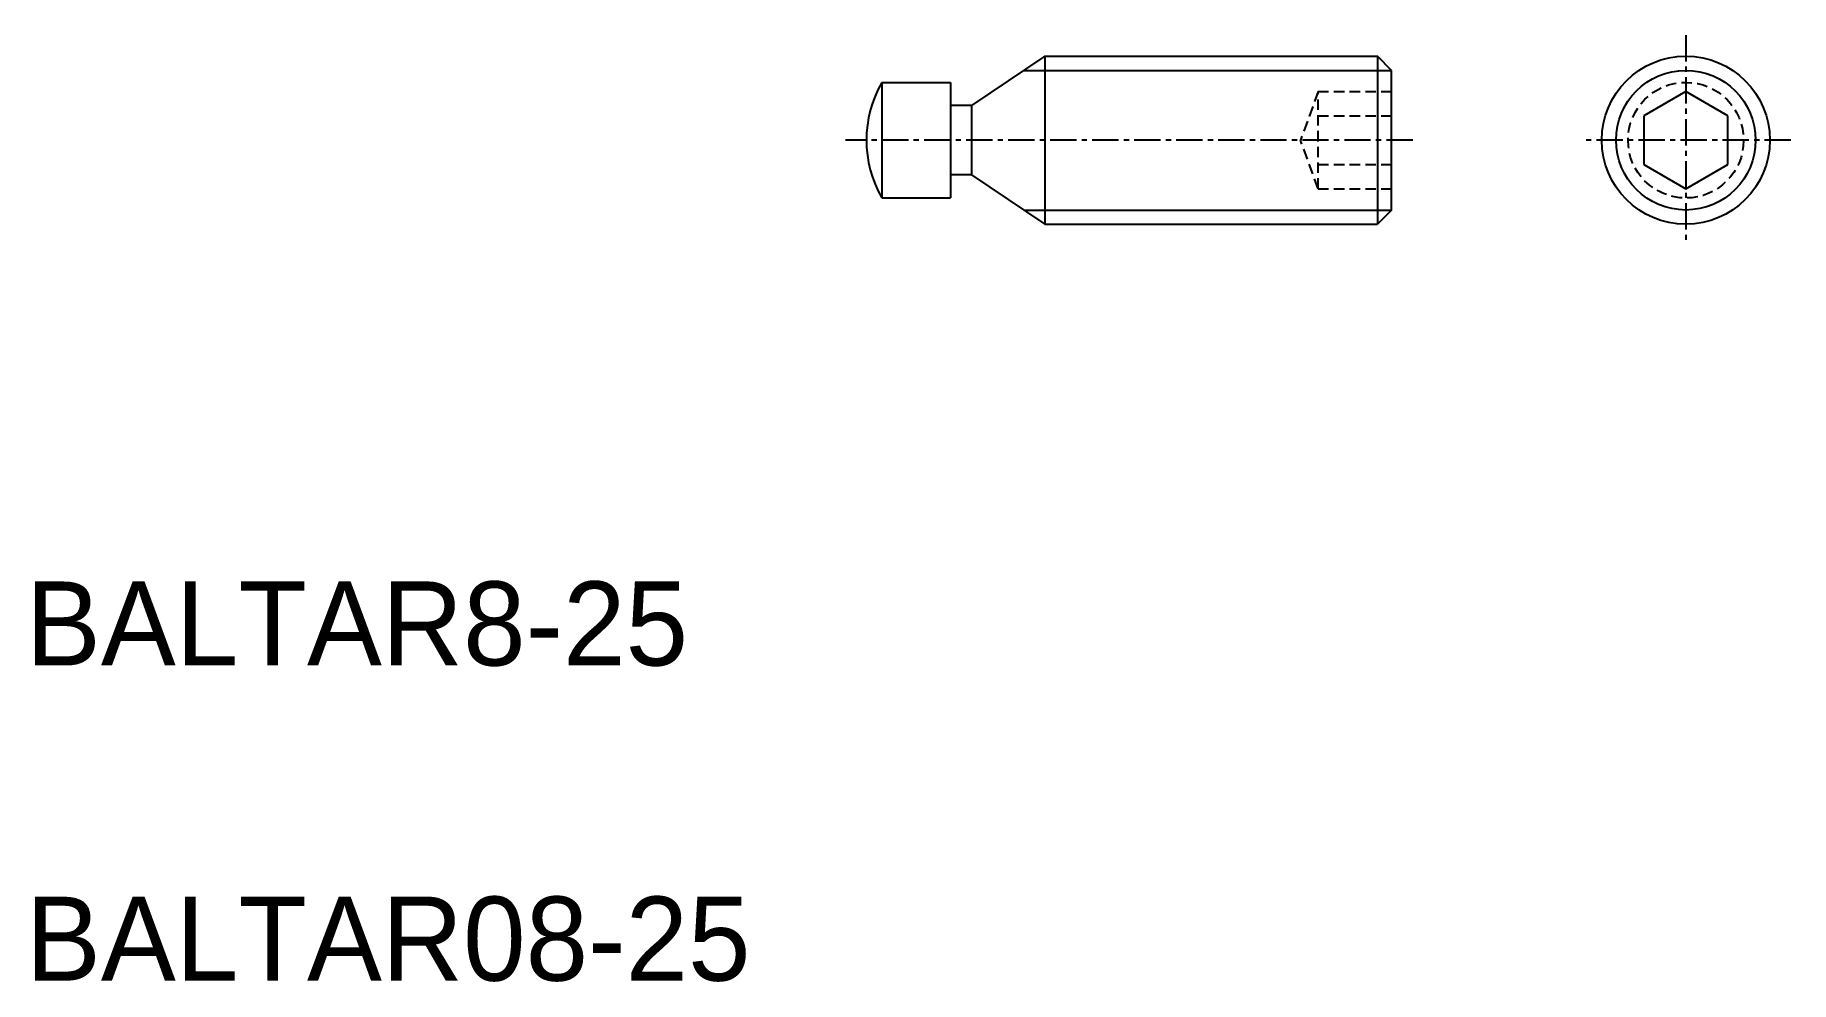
# Model space of a CAD drawing. Extents: x 10.4 to 94, y 9.9 to 55.
import ezdxf

# ---------------------------------------------------------------- set-up
doc = ezdxf.new("R2010")
doc.units = 0
doc.linetypes.add('CENTER', pattern=[2, 1.25, -0.25, 0.25, -0.25])
doc.linetypes.add('DASHED', pattern=[0.75, 0.5, -0.25])
doc.layers.get('0').update_dxf_attribs({"linetype": 'CONTINUOUS'})
doc.layers.add('CENTER', color=1, linetype='CENTER')

msp = doc.modelspace()

# ---------------------------------------------------------------- linework, layer by layer
at = {"color": 7, "linetype": 'CONTINUOUS'}
for p, q in [((58.5, 54), (55, 51.65)), ((58.5, 54), (74.323, 54)), ((58.5, 54), (58.5, 46)), ((74.323, 54), (74.323, 46)), ((75, 53.323), (74.323, 54)), ((50.737, 52.75), (50.737, 47.25)), ((50.737, 52.75), (54, 52.75)), ((54, 52.75), (54, 47.25)), ((75, 46.676), (75, 53.323)), ((89, 52.309), (87, 51.155)), ((91, 51.155), (89, 52.309)), ((55, 51.65), (54, 51.65)), ((55, 51.65), (55, 48.35)), ((87, 51.155), (87, 48.845)), ((91, 48.845), (91, 51.155)), ((87, 48.845), (89, 47.691)), ((89, 47.691), (91, 48.845)), ((55, 48.35), (54, 48.35)), ((55, 48.35), (58.5, 46)), ((50.737, 47.25), (54, 47.25)), ((58.5, 46), (74.323, 46)), ((75, 46.676), (74.323, 46))]:
    msp.add_line(p, q, dxfattribs=at)
at = {"color": 3, "linetype": 'CONTINUOUS'}
for p, q in [((57.492, 53.323), (75, 53.323)), ((57.492, 46.676), (75, 46.676))]:
    msp.add_line(p, q, dxfattribs=at)
at = {"color": 3, "linetype": 'DASHED'}
for p, q in [((71.5, 52.309), (70.659, 50)), ((71.5, 47.691), (71.5, 52.309)), ((71.5, 52.309), (75, 52.309)), ((71.5, 51.155), (75, 51.155)), ((71.5, 47.691), (70.659, 50)), ((71.5, 48.845), (75, 48.845)), ((71.5, 47.691), (75, 47.691))]:
    msp.add_line(p, q, dxfattribs=at)
at = {"color": 7, "linetype": 'CONTINUOUS'}
msp.add_circle((89, 50), 4, dxfattribs=at)
at = {"color": 3, "linetype": 'CONTINUOUS'}
msp.add_circle((89, 50), 3.323, dxfattribs=at)
at = {"color": 3, "linetype": 'DASHED'}
msp.add_circle((89, 50), 2.75, dxfattribs=at)
at = {"color": 7, "linetype": 'CONTINUOUS'}
msp.add_arc((55.5, 50), 5.5, 150, 210, dxfattribs=at)
at = {"layer": 'CENTER', "color": 1, "linetype": 'CENTER'}
for p, q in [((89, 55), (89, 45)), ((76, 50), (49, 50)), ((94, 50), (84, 50))]:
    msp.add_line(p, q, dxfattribs=at)

# ---------------------------------------------------------------- texts
at = {"color": 7, "linetype": 'CONTINUOUS'}
for s, p in [('BALTAR8-25', (10, 25)), ('BALTAR08-25', (10, 10))]:
    msp.add_text(s, height=4, dxfattribs=at).set_placement(p)

doc.saveas('drawing.dxf')
